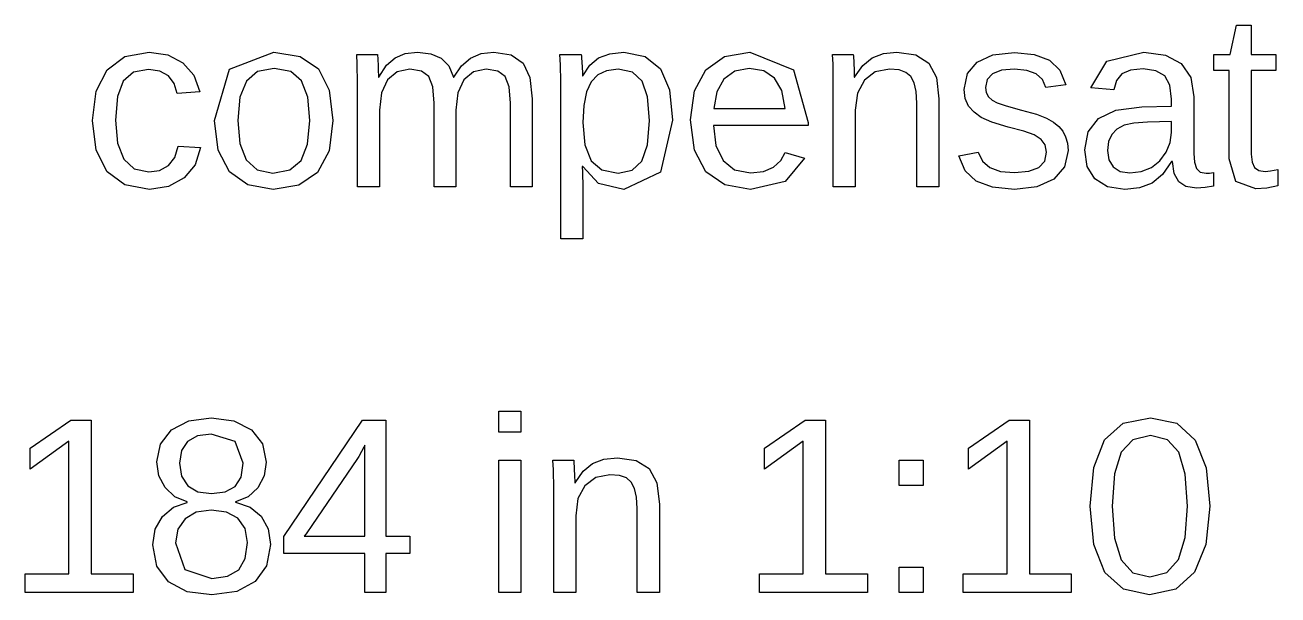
# Model space of a CAD drawing. Extents: x -16 to 132, y -40 to 113.
# Drawn here: x 58.77 to 72.99, y -19.15 to -12.69 of the extents above; entities that cross this region are included whole.
import ezdxf

# ---------------------------------------------------------------- set-up
doc = ezdxf.new("R2010")
doc.units = 0

msp = doc.modelspace()

# ---------------------------------------------------------------- linework, layer by layer
for p, q in [((72.4432, -13.0216), (72.5167, -12.6859)), ((72.5167, -12.6859), (72.6831, -12.6859)), ((72.6831, -12.6859), (72.6831, -13.0216)), ((59.7057, -13.1929), (59.9082, -13.0436)), ((59.9082, -13.0436), (60.1828, -12.9939)), ((60.1828, -12.9939), (60.3934, -13.0237)), ((60.3934, -13.0237), (60.5649, -13.1131)), ((61.093, -13.188), (61.5975, -12.9939)), ((61.5975, -12.9939), (61.8961, -13.0412)), ((61.8961, -13.0412), (62.1037, -13.1832)), ((62.5432, -13.1308), (62.537, -13.0216)), ((62.537, -13.0216), (62.7727, -13.0216)), ((62.7727, -13.0216), (62.7741, -13.0344)), ((62.7741, -13.0344), (62.7755, -13.059)), ((62.7755, -13.059), (62.7771, -13.0918)), ((62.8743, -13.1429), (62.9725, -13.0563)), ((62.9725, -13.0563), (63.0879, -13.0094)), ((63.0879, -13.0094), (63.2262, -12.9939)), ((63.2262, -12.9939), (63.379, -13.0108)), ((63.379, -13.0108), (63.496, -13.0618)), ((63.496, -13.0618), (63.5801, -13.1499)), ((63.724, -13.1481), (63.8261, -13.0604)), ((63.8261, -13.0604), (63.948, -13.0105)), ((63.948, -13.0105), (64.0931, -12.9939)), ((64.0931, -12.9939), (64.2895, -13.0247)), ((64.2895, -13.0247), (64.4238, -13.1173)), ((64.8484, -13.1357), (64.8422, -13.0216)), ((64.8422, -13.0216), (65.0835, -13.0216)), ((65.0835, -13.0216), (65.0852, -13.0342)), ((65.0852, -13.0342), (65.0876, -13.0611)), ((65.0876, -13.0611), (65.0906, -13.1043)), ((65.1802, -13.1427), (65.279, -13.0597)), ((65.279, -13.0597), (65.4059, -13.0113)), ((65.4059, -13.0113), (65.5675, -12.9952)), ((65.5675, -12.9952), (65.8099, -13.0417)), ((65.8099, -13.0417), (65.9822, -13.1811)), ((66.4966, -13.1922), (66.7079, -13.0434)), ((66.7079, -13.0434), (66.9938, -12.9939)), ((66.9938, -12.9939), (67.4899, -13.1932)), ((67.9395, -13.1308), (67.9332, -13.0216)), ((67.9332, -13.0216), (68.169, -13.0216)), ((68.169, -13.0216), (68.1704, -13.0344)), ((68.1704, -13.0344), (68.1718, -13.059)), ((68.1718, -13.059), (68.1733, -13.0918)), ((68.277, -13.1455), (68.3832, -13.0583)), ((68.3832, -13.0583), (68.51, -13.01)), ((68.51, -13.01), (68.6641, -12.9939)), ((68.6641, -12.9939), (68.8779, -13.0245)), ((68.8779, -13.0245), (69.0254, -13.1166)), ((69.5723, -13.1055), (69.7521, -13.0249)), ((69.7521, -13.0249), (69.9988, -12.998)), ((69.9988, -12.998), (70.2216, -13.0198)), ((70.2216, -13.0198), (70.3934, -13.0854)), ((71.044, -13.0951), (71.4635, -12.9939)), ((71.4635, -12.9939), (71.7114, -13.0263)), ((71.7114, -13.0263), (71.8893, -13.1235)), ((72.2601, -13.2032), (72.2601, -13.0216)), ((72.2601, -13.0216), (72.4432, -13.0216)), ((72.6831, -13.0216), (72.9605, -13.0216)), ((72.9605, -13.0216), (72.9605, -13.2032)), ((59.5809, -13.4368), (59.7057, -13.1929)), ((60.1759, -13.1894), (60.0049, -13.2223)), ((60.3048, -13.2077), (60.1759, -13.1894)), ((60.4005, -13.2629), (60.3048, -13.2077)), ((60.5649, -13.1131), (60.6885, -13.2549)), ((60.9249, -13.7705), (61.093, -13.188)), ((61.4129, -13.2142), (61.2848, -13.3219)), ((61.6017, -13.1783), (61.4129, -13.2142)), ((61.788, -13.2135), (61.6017, -13.1783)), ((61.9116, -13.3191), (61.788, -13.2135)), ((62.1037, -13.1832), (62.2254, -13.4247)), ((62.5453, -13.342), (62.5432, -13.1308)), ((62.7771, -13.0918), (62.779, -13.1291)), ((62.779, -13.1291), (62.7812, -13.1861)), ((62.7812, -13.1861), (62.7838, -13.2781)), ((62.788, -13.2781), (62.8743, -13.1429)), ((63.1389, -13.1866), (62.996, -13.2171)), ((63.2703, -13.2074), (63.1389, -13.1866)), ((63.3539, -13.2698), (63.2703, -13.2074)), ((63.5801, -13.1499), (63.634, -13.2781)), ((63.6382, -13.2781), (63.724, -13.1481)), ((64.0057, -13.1866), (63.8602, -13.217)), ((64.1371, -13.2074), (64.0057, -13.1866)), ((64.2207, -13.2698), (64.1371, -13.2074)), ((64.4238, -13.1173), (64.5013, -13.2802)), ((64.8505, -13.3281), (64.8484, -13.1357)), ((65.0906, -13.1043), (65.0939, -13.1658)), ((65.0939, -13.1658), (65.0965, -13.2254)), ((65.1029, -13.2629), (65.1802, -13.1427)), ((65.3714, -13.2036), (65.2714, -13.2504)), ((65.5037, -13.188), (65.3714, -13.2036)), ((65.6632, -13.2216), (65.5037, -13.188)), ((65.9822, -13.1811), (66.0852, -13.42)), ((66.366, -13.4338), (66.4966, -13.1922)), ((66.8268, -13.2086), (66.7018, -13.2997)), ((66.9896, -13.1783), (66.8268, -13.2086)), ((67.155, -13.2055), (66.9896, -13.1783)), ((67.2767, -13.2872), (67.155, -13.2055)), ((67.4899, -13.1932), (67.6553, -13.7913)), ((67.9415, -13.342), (67.9395, -13.1308)), ((68.1733, -13.0918), (68.1752, -13.1291)), ((68.1752, -13.1291), (68.1775, -13.1861)), ((68.1775, -13.1861), (68.1801, -13.2781)), ((68.1842, -13.2781), (68.277, -13.1455)), ((68.5795, -13.1866), (68.4183, -13.2175)), ((68.688, -13.1956), (68.5795, -13.1866)), ((68.7667, -13.2227), (68.688, -13.1956)), ((69.0254, -13.1166), (69.1112, -13.2794)), ((69.4626, -13.2374), (69.5723, -13.1055)), ((69.8518, -13.1994), (69.7492, -13.2379)), ((69.9988, -13.1866), (69.8518, -13.1994)), ((70.136, -13.2), (69.9988, -13.1866)), ((70.2422, -13.24), (70.136, -13.2)), ((70.3934, -13.0854), (70.5128, -13.1991)), ((70.5128, -13.1991), (70.5785, -13.3655)), ((70.8616, -13.3988), (71.044, -13.0951)), ((71.313, -13.1981), (71.2139, -13.2407)), ((71.4579, -13.1838), (71.313, -13.1981)), ((71.6022, -13.2036), (71.4579, -13.1838)), ((71.702, -13.2629), (71.6022, -13.2036)), ((71.8893, -13.1235), (71.9964, -13.2821)), ((72.4335, -13.2032), (72.2601, -13.2032)), ((72.4335, -14.2046), (72.4335, -13.2032)), ((72.9605, -13.2032), (72.6831, -13.2032)), ((72.6831, -13.2032), (72.6831, -14.1505)), ((59.8887, -13.3212), (59.8222, -13.498)), ((60.0049, -13.2223), (59.8887, -13.3212)), ((60.4647, -13.3492), (60.4005, -13.2629)), ((60.499, -13.4612), (60.4647, -13.3492)), ((60.6885, -13.2549), (60.7556, -13.4418)), ((61.2848, -13.3219), (61.2114, -13.5058)), ((61.9808, -13.5023), (61.9116, -13.3191)), ((62.5453, -14.5222), (62.5453, -13.342)), ((62.7838, -13.2781), (62.788, -13.2781)), ((62.8865, -13.3087), (62.8168, -13.4557)), ((62.996, -13.2171), (62.8865, -13.3087)), ((63.3986, -13.3867), (63.3539, -13.2698)), ((63.634, -13.2781), (63.6382, -13.2781)), ((63.7512, -13.308), (63.6831, -13.4548)), ((63.8602, -13.217), (63.7512, -13.308)), ((64.2654, -13.3867), (64.2207, -13.2698)), ((64.5013, -13.2802), (64.5272, -13.5222)), ((64.8505, -15.1116), (64.8505, -13.3281)), ((65.0965, -13.2254), (65.0974, -13.2629)), ((65.0974, -13.2629), (65.1029, -13.2629)), ((65.1976, -13.3303), (65.1438, -13.4453)), ((65.2714, -13.2504), (65.1976, -13.3303)), ((65.7728, -13.3225), (65.6632, -13.2216)), ((65.8362, -13.5018), (65.7728, -13.3225)), ((66.7018, -13.2997), (66.6202, -13.4437)), ((67.3568, -13.4281), (67.2767, -13.2872)), ((67.9415, -14.5222), (67.9415, -13.342)), ((68.1801, -13.2781), (68.1842, -13.2781)), ((68.2952, -13.3101), (68.2172, -13.4574)), ((68.4183, -13.2175), (68.2952, -13.3101)), ((68.8219, -13.2702), (68.7667, -13.2227)), ((68.8596, -13.3406), (68.8219, -13.2702)), ((68.8815, -13.439), (68.8596, -13.3406)), ((69.1112, -13.2794), (69.1398, -13.5222)), ((69.426, -13.4182), (69.4626, -13.2374)), ((69.6888, -13.3024), (69.6687, -13.3933)), ((69.7492, -13.2379), (69.6888, -13.3024)), ((70.3156, -13.305), (70.2422, -13.24)), ((70.3539, -13.3933), (70.3156, -13.305)), ((71.1528, -13.3146), (71.1223, -13.4224)), ((71.2139, -13.2407), (71.1528, -13.3146)), ((71.7603, -13.368), (71.702, -13.2629)), ((71.9964, -13.2821), (72.0321, -13.4987)), ((59.5393, -13.7705), (59.5809, -13.4368)), ((59.8222, -13.498), (59.8, -13.7649)), ((60.7556, -13.4418), (60.499, -13.4612)), ((62.2254, -13.4247), (62.266, -13.7705)), ((62.8168, -13.4557), (62.7935, -13.6526)), ((63.4135, -13.5708), (63.3986, -13.3867)), ((63.6831, -13.4548), (63.6604, -13.6526)), ((64.2803, -13.5708), (64.2654, -13.3867)), ((65.1438, -13.4453), (65.1111, -13.5977)), ((66.0852, -13.42), (66.1195, -13.7649)), ((66.3225, -13.7622), (66.366, -13.4338)), ((66.6202, -13.4437), (66.5874, -13.6332)), ((67.3973, -13.6332), (67.3568, -13.4281)), ((68.2172, -13.4574), (68.1912, -13.6526)), ((68.8888, -13.5708), (68.8815, -13.439)), ((69.4389, -13.5205), (69.426, -13.4182)), ((69.6687, -13.3933), (69.677, -13.4515)), ((69.677, -13.4515), (69.702, -13.4987)), ((69.702, -13.4987), (69.7433, -13.5372)), ((70.5785, -13.3655), (70.3539, -13.3933)), ((71.1223, -13.4224), (70.8616, -13.3988)), ((71.7797, -13.525), (71.7603, -13.368)), ((72.0321, -13.4987), (72.0321, -14.1449)), ((61.2114, -13.5058), (61.187, -13.7705)), ((62.0039, -13.7705), (61.9808, -13.5023)), ((63.4135, -14.5222), (63.4135, -13.5708)), ((64.2803, -14.5222), (64.2803, -13.5708)), ((64.5272, -13.5222), (64.5272, -14.5222)), ((65.1111, -13.5977), (65.1001, -13.7899)), ((65.8574, -13.7705), (65.8362, -13.5018)), ((66.5874, -13.6332), (67.3973, -13.6332)), ((68.8888, -14.5222), (68.8888, -13.5708)), ((69.1398, -13.5222), (69.1398, -14.5222)), ((69.4773, -13.6055), (69.4389, -13.5205)), ((69.5385, -13.676), (69.4773, -13.6055)), ((69.7433, -13.5372), (69.8005, -13.5694)), ((69.8005, -13.5694), (69.9017, -13.6041)), ((69.9017, -13.6041), (70.0751, -13.6498)), ((71.1485, -13.6498), (71.4427, -13.6124)), ((71.4427, -13.6124), (71.7797, -13.6068)), ((71.7797, -13.6068), (71.7797, -13.525)), ((59.5807, -14.1063), (59.5393, -13.7705)), ((59.8, -13.7649), (59.8236, -14.0257)), ((60.9668, -14.1045), (60.9249, -13.7705)), ((61.187, -13.7705), (61.2111, -14.0303)), ((61.9798, -14.0364), (62.0039, -13.7705)), ((62.266, -13.7705), (62.2227, -14.1141)), ((62.7935, -13.6526), (62.7935, -14.5222)), ((63.6604, -13.6526), (63.6604, -14.5222)), ((65.8361, -14.046), (65.8574, -13.7705)), ((66.1195, -13.7649), (65.9815, -14.3537)), ((66.366, -14.1051), (66.3225, -13.7622)), ((68.1912, -13.6526), (68.1912, -14.5222)), ((69.6195, -13.7351), (69.5385, -13.676)), ((69.7414, -13.789), (69.6195, -13.7351)), ((70.0751, -13.6498), (70.2457, -13.6979)), ((70.2457, -13.6979), (70.3608, -13.7421)), ((70.3608, -13.7421), (70.439, -13.7866)), ((70.8333, -13.8974), (70.9483, -13.7455)), ((70.9483, -13.7455), (71.1485, -13.6498)), ((71.7797, -13.7816), (71.5065, -13.7871)), ((71.7797, -13.905), (71.7797, -13.7816)), ((65.1001, -13.7899), (65.1237, -14.0465)), ((67.6553, -13.8246), (66.5846, -13.8246)), ((66.5846, -13.8246), (66.6113, -14.0531)), ((67.6553, -13.7913), (67.6553, -13.8246)), ((69.9253, -13.844), (69.7414, -13.789)), ((70.1042, -13.8911), (69.9253, -13.844)), ((70.2214, -13.932), (70.1042, -13.8911)), ((70.439, -13.7866), (70.4988, -13.8357)), ((70.4988, -13.8357), (70.5437, -13.891)), ((70.5437, -13.891), (70.5771, -13.9543)), ((70.795, -14.1033), (70.8333, -13.8974)), ((71.1001, -13.9258), (71.0637, -14.0059)), ((71.1592, -13.8655), (71.1001, -13.9258)), ((71.2395, -13.8232), (71.1592, -13.8655)), ((71.3517, -13.7975), (71.2395, -13.8232)), ((71.5065, -13.7871), (71.3517, -13.7975)), ((71.7643, -14.0186), (71.7797, -13.905)), ((59.8236, -14.0257), (59.8943, -14.2088)), ((60.4735, -14.1893), (60.5115, -14.059)), ((60.5115, -14.059), (60.7639, -14.0756)), ((61.2111, -14.0303), (61.2834, -14.2164)), ((61.9075, -14.2212), (61.9798, -14.0364)), ((65.1237, -14.0465), (65.1944, -14.2254)), ((65.7721, -14.2289), (65.8361, -14.046)), ((66.6113, -14.0531), (66.6914, -14.2226)), ((70.3012, -13.9827), (70.2214, -13.932)), ((70.347, -14.0465), (70.3012, -13.9827)), ((70.3622, -14.1269), (70.347, -14.0465)), ((70.5771, -13.9543), (70.598, -14.0262)), ((70.598, -14.0262), (70.6049, -14.1075)), ((71.0637, -14.0059), (71.0516, -14.1075)), ((71.718, -14.129), (71.7643, -14.0186)), ((59.705, -14.3509), (59.5807, -14.1063)), ((59.8943, -14.2088), (60.0125, -14.3169)), ((60.4012, -14.2809), (60.4735, -14.1893)), ((60.7639, -14.0756), (60.7032, -14.2701)), ((61.0927, -14.3495), (60.9668, -14.1045)), ((62.2227, -14.1141), (62.0926, -14.3571)), ((66.4966, -14.3516), (66.366, -14.1051)), ((67.3455, -14.2237), (67.396, -14.1325)), ((67.6151, -14.1949), (67.3949, -14.4612)), ((67.396, -14.1325), (67.6151, -14.1949)), ((69.3664, -14.1699), (69.5869, -14.1269)), ((69.4387, -14.3396), (69.3664, -14.1699)), ((69.5869, -14.1269), (69.6358, -14.2314)), ((70.3402, -14.2289), (70.3622, -14.1269)), ((70.6049, -14.1075), (70.5648, -14.2954)), ((70.8234, -14.2892), (70.795, -14.1033)), ((71.0516, -14.1075), (71.0681, -14.2157)), ((71.645, -14.2263), (71.718, -14.129)), ((72.0321, -14.1449), (72.0394, -14.2422)), ((72.5083, -14.4594), (72.4335, -14.2046)), ((72.6831, -14.1505), (72.6919, -14.2426)), ((59.908, -14.5002), (59.705, -14.3509)), ((60.0125, -14.3169), (60.1786, -14.353)), ((60.1786, -14.353), (60.3008, -14.335)), ((60.3008, -14.335), (60.4012, -14.2809)), ((60.7032, -14.2701), (60.5794, -14.421)), ((61.3007, -14.4998), (61.0927, -14.3495)), ((61.2834, -14.2164), (61.4073, -14.3282)), ((61.4073, -14.3282), (61.5864, -14.3655)), ((61.5864, -14.3655), (61.779, -14.3294)), ((61.779, -14.3294), (61.9075, -14.2212)), ((65.1015, -14.2892), (65.0946, -14.2892)), ((65.0946, -14.2892), (65.0987, -14.3537)), ((65.2776, -14.4847), (65.1015, -14.2892)), ((65.1944, -14.2254), (65.3182, -14.3304)), ((65.3182, -14.3304), (65.5009, -14.3655)), ((65.5009, -14.3655), (65.6617, -14.3313)), ((65.6617, -14.3313), (65.7721, -14.2289)), ((66.7103, -14.5003), (66.4966, -14.3516)), ((66.6914, -14.2226), (66.8228, -14.3277)), ((66.8228, -14.3277), (67.0035, -14.3627)), ((67.0035, -14.3627), (67.1496, -14.3464)), ((67.1496, -14.3464), (67.2635, -14.2975)), ((67.2635, -14.2975), (67.3455, -14.2237)), ((69.564, -14.4577), (69.4387, -14.3396)), ((69.6358, -14.2314), (69.7187, -14.3038)), ((69.7187, -14.3038), (69.8379, -14.3459)), ((69.8379, -14.3459), (69.996, -14.3599)), ((69.996, -14.3599), (70.1606, -14.3454)), ((70.1606, -14.3454), (70.2741, -14.3017)), ((70.2741, -14.3017), (70.3402, -14.2289)), ((70.5648, -14.2954), (70.4447, -14.4348)), ((70.9087, -14.4306), (70.8234, -14.2892)), ((71.0681, -14.2157), (71.1175, -14.2961)), ((71.1175, -14.2961), (71.1974, -14.3461)), ((71.1974, -14.3461), (71.3054, -14.3627)), ((71.3054, -14.3627), (71.4351, -14.3471)), ((71.4351, -14.3471), (71.5495, -14.3003)), ((71.5495, -14.3003), (71.645, -14.2263)), ((71.7797, -14.2351), (71.6762, -14.3819)), ((71.788, -14.2351), (71.7797, -14.2351)), ((71.81, -14.3698), (71.788, -14.2351)), ((72.0394, -14.2422), (72.0612, -14.3121)), ((72.0612, -14.3121), (72.1036, -14.3542)), ((72.6919, -14.2426), (72.7184, -14.3024)), ((72.7184, -14.3024), (72.7668, -14.3351)), ((72.7668, -14.3351), (72.8412, -14.3461)), ((72.8412, -14.3461), (72.9022, -14.3412)), ((72.9022, -14.3412), (72.9854, -14.3266)), ((72.9854, -14.3266), (72.9854, -14.5111)), ((60.5794, -14.421), (60.4033, -14.5177)), ((62.0926, -14.3571), (61.8801, -14.5017)), ((65.0987, -14.3537), (65.1001, -14.525)), ((65.5675, -14.5499), (65.2776, -14.4847)), ((65.9815, -14.3537), (65.5675, -14.5499)), ((67.3949, -14.4612), (67.0035, -14.5499)), ((69.748, -14.5269), (69.564, -14.4577)), ((70.4447, -14.4348), (70.2525, -14.5211)), ((71.0506, -14.5201), (70.9087, -14.4306)), ((71.5571, -14.4785), (71.4165, -14.5321)), ((71.6762, -14.3819), (71.5571, -14.4785)), ((71.8594, -14.4632), (71.81, -14.3698)), ((71.9415, -14.5179), (71.8594, -14.4632)), ((72.1036, -14.3542), (72.1722, -14.3682)), ((72.1722, -14.3682), (72.2107, -14.3658)), ((72.2107, -14.3658), (72.254, -14.3585)), ((72.254, -14.3585), (72.254, -14.5139)), ((72.733, -14.5444), (72.5083, -14.4594)), ((60.1855, -14.5499), (59.908, -14.5002)), ((60.4033, -14.5177), (60.1855, -14.5499)), ((61.5892, -14.5499), (61.3007, -14.4998)), ((61.8801, -14.5017), (61.5892, -14.5499)), ((62.7935, -14.5222), (62.5453, -14.5222)), ((63.6604, -14.5222), (63.4135, -14.5222)), ((64.5272, -14.5222), (64.2803, -14.5222)), ((65.1001, -14.525), (65.1001, -15.1116)), ((67.0035, -14.5499), (66.7103, -14.5003)), ((68.1912, -14.5222), (67.9415, -14.5222)), ((69.1398, -14.5222), (68.8888, -14.5222)), ((69.996, -14.5499), (69.748, -14.5269)), ((70.2525, -14.5211), (69.996, -14.5499)), ((71.2485, -14.5499), (71.0506, -14.5201)), ((71.4165, -14.5321), (71.2485, -14.5499)), ((72.0613, -14.536), (71.9415, -14.5179)), ((72.1587, -14.5305), (72.0613, -14.536)), ((72.254, -14.5139), (72.1587, -14.5305)), ((72.8606, -14.536), (72.733, -14.5444)), ((72.9854, -14.5111), (72.8606, -14.536)), ((65.1001, -15.1116), (64.8505, -15.1116)), ((58.8317, -17.4874), (59.2936, -17.1698)), ((59.2936, -17.1698), (59.5238, -17.1698)), ((59.5238, -17.1698), (59.5238, -18.9117)), ((60.4376, -17.2793), (60.6333, -17.1753)), ((60.6333, -17.1753), (60.8863, -17.1406)), ((60.8863, -17.1406), (61.1444, -17.1746)), ((61.1444, -17.1746), (61.3419, -17.2766)), ((61.7092, -18.4873), (62.6038, -17.1698)), ((62.6038, -17.1698), (62.8659, -17.1698)), ((62.8659, -17.1698), (62.8659, -18.4845)), ((64.1475, -17.3043), (64.1475, -17.0657)), ((64.1475, -17.0657), (64.3971, -17.0657)), ((64.3971, -17.0657), (64.3971, -17.3043)), ((67.1604, -17.4874), (67.6223, -17.1698)), ((67.6223, -17.1698), (67.8525, -17.1698)), ((67.8525, -17.1698), (67.8525, -18.9117)), ((69.4739, -17.4874), (69.9357, -17.1698)), ((69.9357, -17.1698), (70.166, -17.1698)), ((70.166, -17.1698), (70.166, -18.9117)), ((71.2308, -17.2034), (71.5381, -17.1406)), ((71.5381, -17.1406), (71.8382, -17.2041)), ((60.3123, -17.4392), (60.4376, -17.2793)), ((60.8863, -17.3265), (60.7311, -17.3473)), ((61.1588, -17.4093), (60.8863, -17.3265)), ((61.3419, -17.2766), (61.4672, -17.4364)), ((64.3971, -17.3043), (64.1475, -17.3043)), ((71.0187, -17.3916), (71.2308, -17.2034)), ((71.8382, -17.2041), (72.0478, -17.3944)), ((59.2728, -17.4083), (58.8317, -17.7231)), ((59.2728, -18.9117), (59.2728, -17.4083)), ((60.2705, -17.6413), (60.3123, -17.4392)), ((60.6179, -17.4097), (60.5487, -17.5134)), ((60.7311, -17.3473), (60.6179, -17.4097)), ((61.2496, -17.6579), (61.1588, -17.4093)), ((61.4672, -17.4364), (61.509, -17.6441)), ((62.619, -17.4738), (62.5913, -17.5248)), ((62.6301, -17.4513), (62.619, -17.4738)), ((62.6301, -18.4845), (62.6301, -17.4513)), ((67.6015, -17.4083), (67.1604, -17.7231)), ((67.6015, -18.9117), (67.6015, -17.4083)), ((69.9149, -17.4083), (69.4739, -17.7231)), ((69.9149, -18.9117), (69.9149, -17.4083)), ((70.8955, -17.7058), (71.0187, -17.3916)), ((71.3403, -17.3899), (71.2073, -17.5304)), ((71.5381, -17.3431), (71.3403, -17.3899)), ((71.7311, -17.3906), (71.5381, -17.3431)), ((71.8606, -17.5331), (71.7311, -17.3906)), ((72.0478, -17.3944), (72.1711, -17.7092)), ((58.8317, -17.7231), (58.8317, -17.4874)), ((60.5487, -17.5134), (60.5257, -17.6579)), ((62.5372, -17.6163), (62.0365, -18.3542)), ((62.5597, -17.5803), (62.5372, -17.6163)), ((62.5913, -17.5248), (62.5597, -17.5803)), ((65.2124, -17.66), (65.3392, -17.6117)), ((65.3392, -17.6117), (65.4933, -17.5956)), ((65.4933, -17.5956), (65.707, -17.6262)), ((67.1604, -17.7231), (67.1604, -17.4874)), ((69.4739, -17.7231), (69.4739, -17.4874)), ((71.2073, -17.5304), (71.1319, -17.7779)), ((71.9339, -17.7814), (71.8606, -17.5331)), ((60.2935, -17.7984), (60.2705, -17.6413)), ((60.5257, -17.6579), (60.5494, -17.8058)), ((61.2266, -17.8145), (61.2496, -17.6579)), ((61.509, -17.6441), (61.4857, -17.8011)), ((64.1475, -19.1239), (64.1475, -17.6233)), ((64.1475, -17.6233), (64.3971, -17.6233)), ((64.3971, -17.6233), (64.3971, -19.1239)), ((64.7686, -17.7325), (64.7624, -17.6233)), ((64.7624, -17.6233), (64.9982, -17.6233)), ((64.7707, -17.9437), (64.7686, -17.7325)), ((64.9982, -17.6233), (64.9996, -17.6361)), ((64.9996, -17.6361), (65.0009, -17.6607)), ((65.0009, -17.6607), (65.0025, -17.6935)), ((65.0025, -17.6935), (65.0044, -17.7308)), ((65.0044, -17.7308), (65.0067, -17.7878)), ((65.0134, -17.8798), (65.1062, -17.7472)), ((65.1062, -17.7472), (65.2124, -17.66)), ((65.707, -17.6262), (65.8546, -17.7183)), ((65.8546, -17.7183), (65.9404, -17.8811)), ((68.6893, -17.9104), (68.6893, -17.6233)), ((68.6893, -17.6233), (68.9597, -17.6233)), ((68.9597, -17.6233), (68.9597, -17.9104)), ((70.8544, -18.1461), (70.8955, -17.7058)), ((72.1711, -17.7092), (72.2121, -18.1461)), ((60.3627, -17.9339), (60.2935, -17.7984)), ((60.5494, -17.8058), (60.6207, -17.9138)), ((61.1574, -17.9208), (61.2266, -17.8145)), ((61.4857, -17.8011), (61.416, -17.9367)), ((65.0067, -17.7878), (65.0093, -17.8798)), ((65.0093, -17.8798), (65.0134, -17.8798)), ((65.2475, -17.8192), (65.1244, -17.9118)), ((65.4087, -17.7883), (65.2475, -17.8192)), ((65.5172, -17.7973), (65.4087, -17.7883)), ((65.5959, -17.8244), (65.5172, -17.7973)), ((65.651, -17.8719), (65.5959, -17.8244)), ((65.6888, -17.9423), (65.651, -17.8719)), ((65.9404, -17.8811), (65.969, -18.1239)), ((71.1319, -17.7779), (71.1068, -18.1461)), ((71.9584, -18.1461), (71.9339, -17.7814)), ((60.4718, -18.0369), (60.3627, -17.9339)), ((60.6144, -18.0962), (60.4718, -18.0369)), ((60.6207, -17.9138), (60.7353, -17.9799)), ((60.7353, -17.9799), (60.889, -18.0019)), ((60.889, -18.0019), (61.0442, -17.9816)), ((61.0442, -17.9816), (61.1574, -17.9208)), ((61.3061, -18.0383), (61.1623, -18.0934)), ((61.416, -17.9367), (61.3061, -18.0383)), ((64.7707, -19.1239), (64.7707, -17.9437)), ((65.1244, -17.9118), (65.0464, -18.0591)), ((65.7107, -18.0407), (65.6888, -17.9423)), ((65.718, -18.1725), (65.7107, -18.0407)), ((68.9597, -17.9104), (68.6893, -17.9104)), ((60.3343, -18.2599), (60.4591, -18.1551)), ((60.4591, -18.1551), (60.6144, -18.1017)), ((60.6144, -18.1017), (60.6144, -18.0962)), ((60.8863, -18.1891), (60.7171, -18.2139)), ((61.06, -18.2122), (60.8863, -18.1891)), ((61.1623, -18.0934), (61.1623, -18.099)), ((61.1623, -18.099), (61.3287, -18.1539)), ((61.3287, -18.1539), (61.4535, -18.2578)), ((65.0464, -18.0591), (65.0204, -18.2543)), ((65.718, -19.1239), (65.718, -18.1725)), ((65.969, -18.1239), (65.969, -19.1239)), ((70.8967, -18.5795), (70.8544, -18.1461)), ((71.1068, -18.1461), (71.1323, -18.5064)), ((71.9327, -18.5012), (71.9584, -18.1461)), ((72.2121, -18.1461), (72.169, -18.5778)), ((60.2521, -18.4055), (60.3343, -18.2599)), ((60.5895, -18.2883), (60.5094, -18.406)), ((60.7171, -18.2139), (60.5895, -18.2883)), ((61.19, -18.2814), (61.06, -18.2122)), ((61.2711, -18.396), (61.19, -18.2814)), ((61.4535, -18.2578), (61.5315, -18.4022)), ((65.0204, -18.2543), (65.0204, -19.1239)), ((60.2247, -18.5816), (60.2521, -18.4055)), ((60.5094, -18.406), (60.4827, -18.5608)), ((61.2982, -18.5553), (61.2711, -18.396)), ((61.5315, -18.4022), (61.5575, -18.5788)), ((61.9616, -18.4568), (61.9394, -18.4845)), ((62.0365, -18.3542), (61.9616, -18.4568)), ((60.2689, -18.8236), (60.2247, -18.5816)), ((60.4827, -18.5608), (60.5856, -18.8635)), ((61.2732, -18.7399), (61.2982, -18.5553)), ((61.5575, -18.5788), (61.5145, -18.8195)), ((61.7092, -18.6815), (61.7092, -18.4873)), ((61.9394, -18.4845), (62.6301, -18.4845)), ((62.8659, -18.4845), (63.1405, -18.4845)), ((63.1405, -18.4845), (63.1405, -18.6815)), ((71.0236, -18.8951), (70.8967, -18.5795)), ((71.1323, -18.5064), (71.2087, -18.755)), ((71.8557, -18.7508), (71.9327, -18.5012)), ((72.169, -18.5778), (72.0395, -18.8937)), ((61.1983, -18.8666), (61.2732, -18.7399)), ((62.6301, -18.6815), (61.7092, -18.6815)), ((62.6301, -19.1239), (62.6301, -18.6815)), ((63.1405, -18.6815), (62.8659, -18.6815)), ((62.8659, -18.6815), (62.8659, -19.1239)), ((71.2087, -18.755), (71.3407, -18.8996)), ((71.7236, -18.8985), (71.8557, -18.7508)), ((60.4015, -19.0032), (60.2689, -18.8236)), ((60.5856, -18.8635), (60.8946, -18.9644)), ((61.0724, -18.94), (61.1983, -18.8666)), ((61.5145, -18.8195), (61.3855, -19.0004)), ((68.6893, -19.1239), (68.6893, -18.8368)), ((68.6893, -18.8368), (68.9597, -18.8368)), ((68.9597, -18.8368), (68.9597, -19.1239)), ((71.2347, -19.0875), (71.0236, -18.8951)), ((71.3407, -18.8996), (71.5326, -18.9478)), ((71.5326, -18.9478), (71.7236, -18.8985)), ((72.0395, -18.8937), (71.8257, -19.0871)), ((58.7749, -19.1239), (58.7749, -18.9117)), ((58.7749, -18.9117), (59.2728, -18.9117)), ((59.5238, -18.9117), (59.9995, -18.9117)), ((59.9995, -18.9117), (59.9995, -19.1239)), ((60.6125, -19.1145), (60.4015, -19.0032)), ((60.8946, -18.9644), (61.0724, -18.94)), ((61.3855, -19.0004), (61.1761, -19.1138)), ((67.1036, -19.1239), (67.1036, -18.9117)), ((67.1036, -18.9117), (67.6015, -18.9117)), ((67.8525, -18.9117), (68.3282, -18.9117)), ((68.3282, -18.9117), (68.3282, -19.1239)), ((69.417, -19.1239), (69.417, -18.9117)), ((69.417, -18.9117), (69.9149, -18.9117)), ((70.166, -18.9117), (70.6416, -18.9117)), ((70.6416, -18.9117), (70.6416, -19.1239)), ((59.9995, -19.1239), (58.7749, -19.1239)), ((60.8918, -19.1516), (60.6125, -19.1145)), ((61.1761, -19.1138), (60.8918, -19.1516)), ((62.8659, -19.1239), (62.6301, -19.1239)), ((64.3971, -19.1239), (64.1475, -19.1239)), ((65.0204, -19.1239), (64.7707, -19.1239)), ((65.969, -19.1239), (65.718, -19.1239)), ((68.3282, -19.1239), (67.1036, -19.1239)), ((68.9597, -19.1239), (68.6893, -19.1239)), ((70.6416, -19.1239), (69.417, -19.1239)), ((71.5298, -19.1516), (71.2347, -19.0875)), ((71.8257, -19.0871), (71.5298, -19.1516))]:
    msp.add_line(p, q)

doc.saveas('drawing.dxf')
